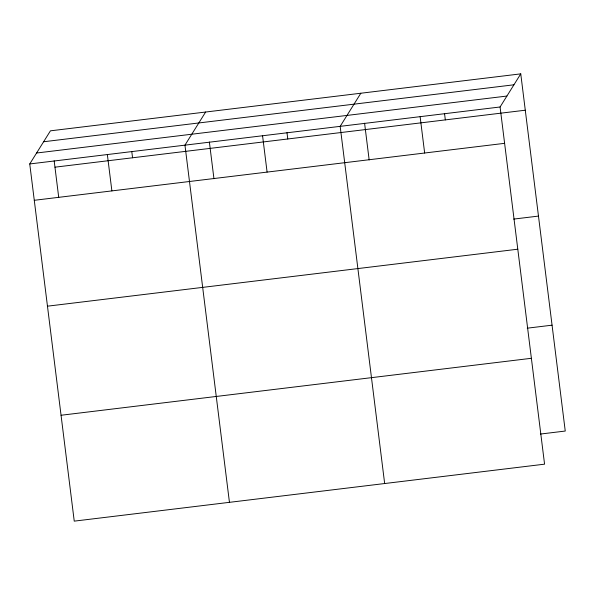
<?xml version="1.0" encoding="UTF-8"?>
<svg xmlns="http://www.w3.org/2000/svg" width="595" height="595" viewBox="0 0 595 595"><rect width="100%" height="100%" fill="white"/><g stroke="black" fill="none" stroke-linecap="round" stroke-linejoin="round"><path stroke-width="0.89" d="M520.759 73.862L500.083 106.981L544.566 464.167L74.241 521.138L29.75 163.952L50.434 130.833L520.759 73.862L565.25 431.048L540.438 434.053M205.639 112.031L184.956 145.15L229.447 502.336M360.845 93.229L340.169 126.348L384.66 483.542M43.606 141.759L513.939 84.795M36.578 153.019L506.903 96.055M29.75 163.952L500.083 106.981M54.956 167.18L525.288 110.209M34.279 200.299L504.605 143.328M513.663 219.094L538.475 216.089M47.466 306.18L517.791 249.208M527.252 328.18L552.063 325.175M61.054 415.258L531.38 358.294M444.539 113.533L445.328 119.892M420.122 116.665L424.652 153.019M364.586 123.217L369.16 159.958M286.976 132.618L287.772 138.977M262.566 135.749L267.088 172.096M209.373 142.019L213.955 178.76M131.77 151.42L132.566 157.779M107.353 154.551L111.882 190.898M54.167 160.814L58.741 197.562"/></g></svg>
